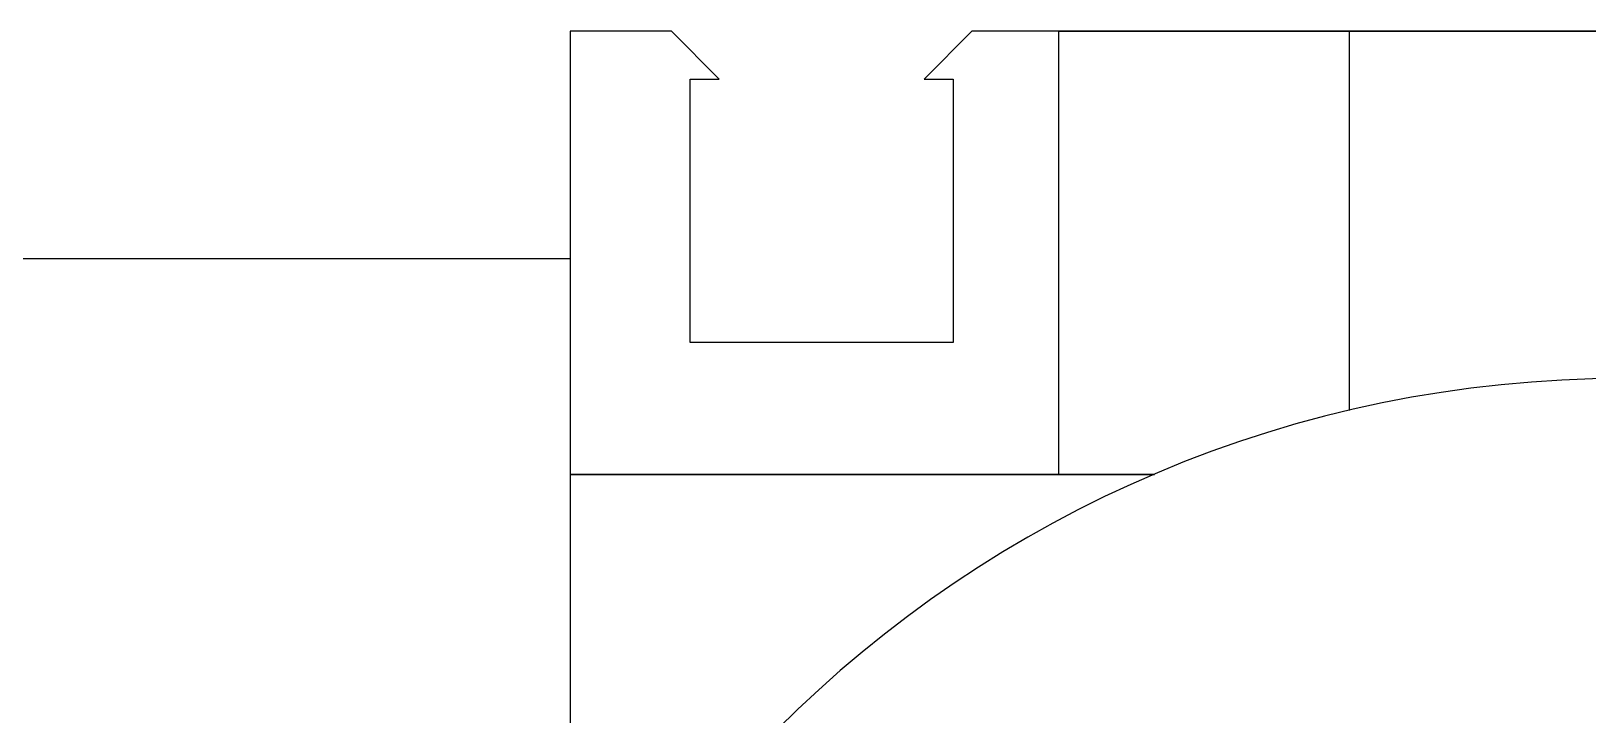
# Model space of a CAD drawing. Header units: millimetres. Extents: x 256 to 2599, y 626 to 1192.
# Drawn here: x 2038.871 to 2041.761, y 667.264 to 668.533 of the extents above; entities that cross this region are included whole.
import ezdxf

# ---------------------------------------------------------------- set-up
doc = ezdxf.new("R2010")
doc.units = ezdxf.units.MM
doc.layers.add('MAIN-1', color=7, linetype='Continuous')
doc.layers.add('MAIN-2', color=7, linetype='Continuous')

msp = doc.modelspace()

# ---------------------------------------------------------------- linework, layer by layer
at = {"layer": 'MAIN-1'}
for p, q in [((2039.8718, 668.5328), (2039.8718, 667.7105)), ((2039.8718, 668.1105), (2037.9161, 668.1105)), ((2040.9565, 667.7105), (2039.8718, 667.7105)), ((2039.8718, 667.7105), (2039.8718, 666.7215)), ((2039.8718, 667.7105), (2040.9565, 667.7105))]:
    msp.add_line(p, q, dxfattribs=at)
at = {"layer": 'MAIN-2'}
for p, q in [((2039.8718, 668.5328), (2039.8718, 668.5328)), ((2040.0595, 668.5328), (2039.8718, 668.5328)), ((2040.0595, 668.5328), (2040.0595, 668.5328)), ((2040.1484, 668.4439), (2040.0595, 668.5328)), ((2040.6176, 668.5328), (2040.5287, 668.4439)), ((2040.6176, 668.5328), (2040.6176, 668.5328)), ((2040.7786, 668.5328), (2040.6176, 668.5328)), ((2040.7786, 668.5328), (2040.7786, 668.5328)), ((2040.7786, 668.5328), (2040.7786, 668.5328)), ((2042.8765, 668.5328), (2040.7786, 668.5328)), ((2040.7786, 668.5328), (2040.7786, 667.7105)), ((2040.7786, 668.5328), (2042.8765, 668.5328)), ((2040.7786, 668.5328), (2042.8765, 668.5328)), ((2041.3188, 667.8293), (2041.3188, 668.5328)), ((2040.0941, 668.4439), (2040.0941, 668.4439)), ((2040.0941, 667.955), (2040.0941, 668.4439)), ((2040.0941, 668.4439), (2040.1484, 668.4439)), ((2040.1484, 668.4439), (2040.1484, 668.4439)), ((2040.5287, 668.4439), (2040.5287, 668.4439)), ((2040.5287, 668.4439), (2040.583, 668.4439)), ((2040.583, 668.4439), (2040.583, 668.4439)), ((2040.583, 668.4439), (2040.583, 667.955)), ((2040.0941, 667.955), (2040.0941, 667.955)), ((2040.583, 667.955), (2040.0941, 667.955)), ((2040.583, 667.955), (2040.583, 667.955)), ((2039.8718, 667.7105), (2039.8718, 667.7105)), ((2039.8718, 667.7105), (2039.8718, 667.7105)), ((2039.8718, 667.7105), (2039.8718, 667.7105)), ((2039.8718, 667.7105), (2039.8718, 667.7105)), ((2040.7786, 667.7105), (2040.7786, 667.7105)), ((2040.7786, 667.7105), (2040.7786, 667.7105)), ((2040.7786, 667.7105), (2040.7786, 667.7105)), ((2040.7786, 667.7105), (2040.7786, 667.7105))]:
    msp.add_line(p, q, dxfattribs=at)
msp.add_arc((2041.8275, 665.6659), 2.2224, 360, 180, dxfattribs=at)

doc.saveas('drawing.dxf')
